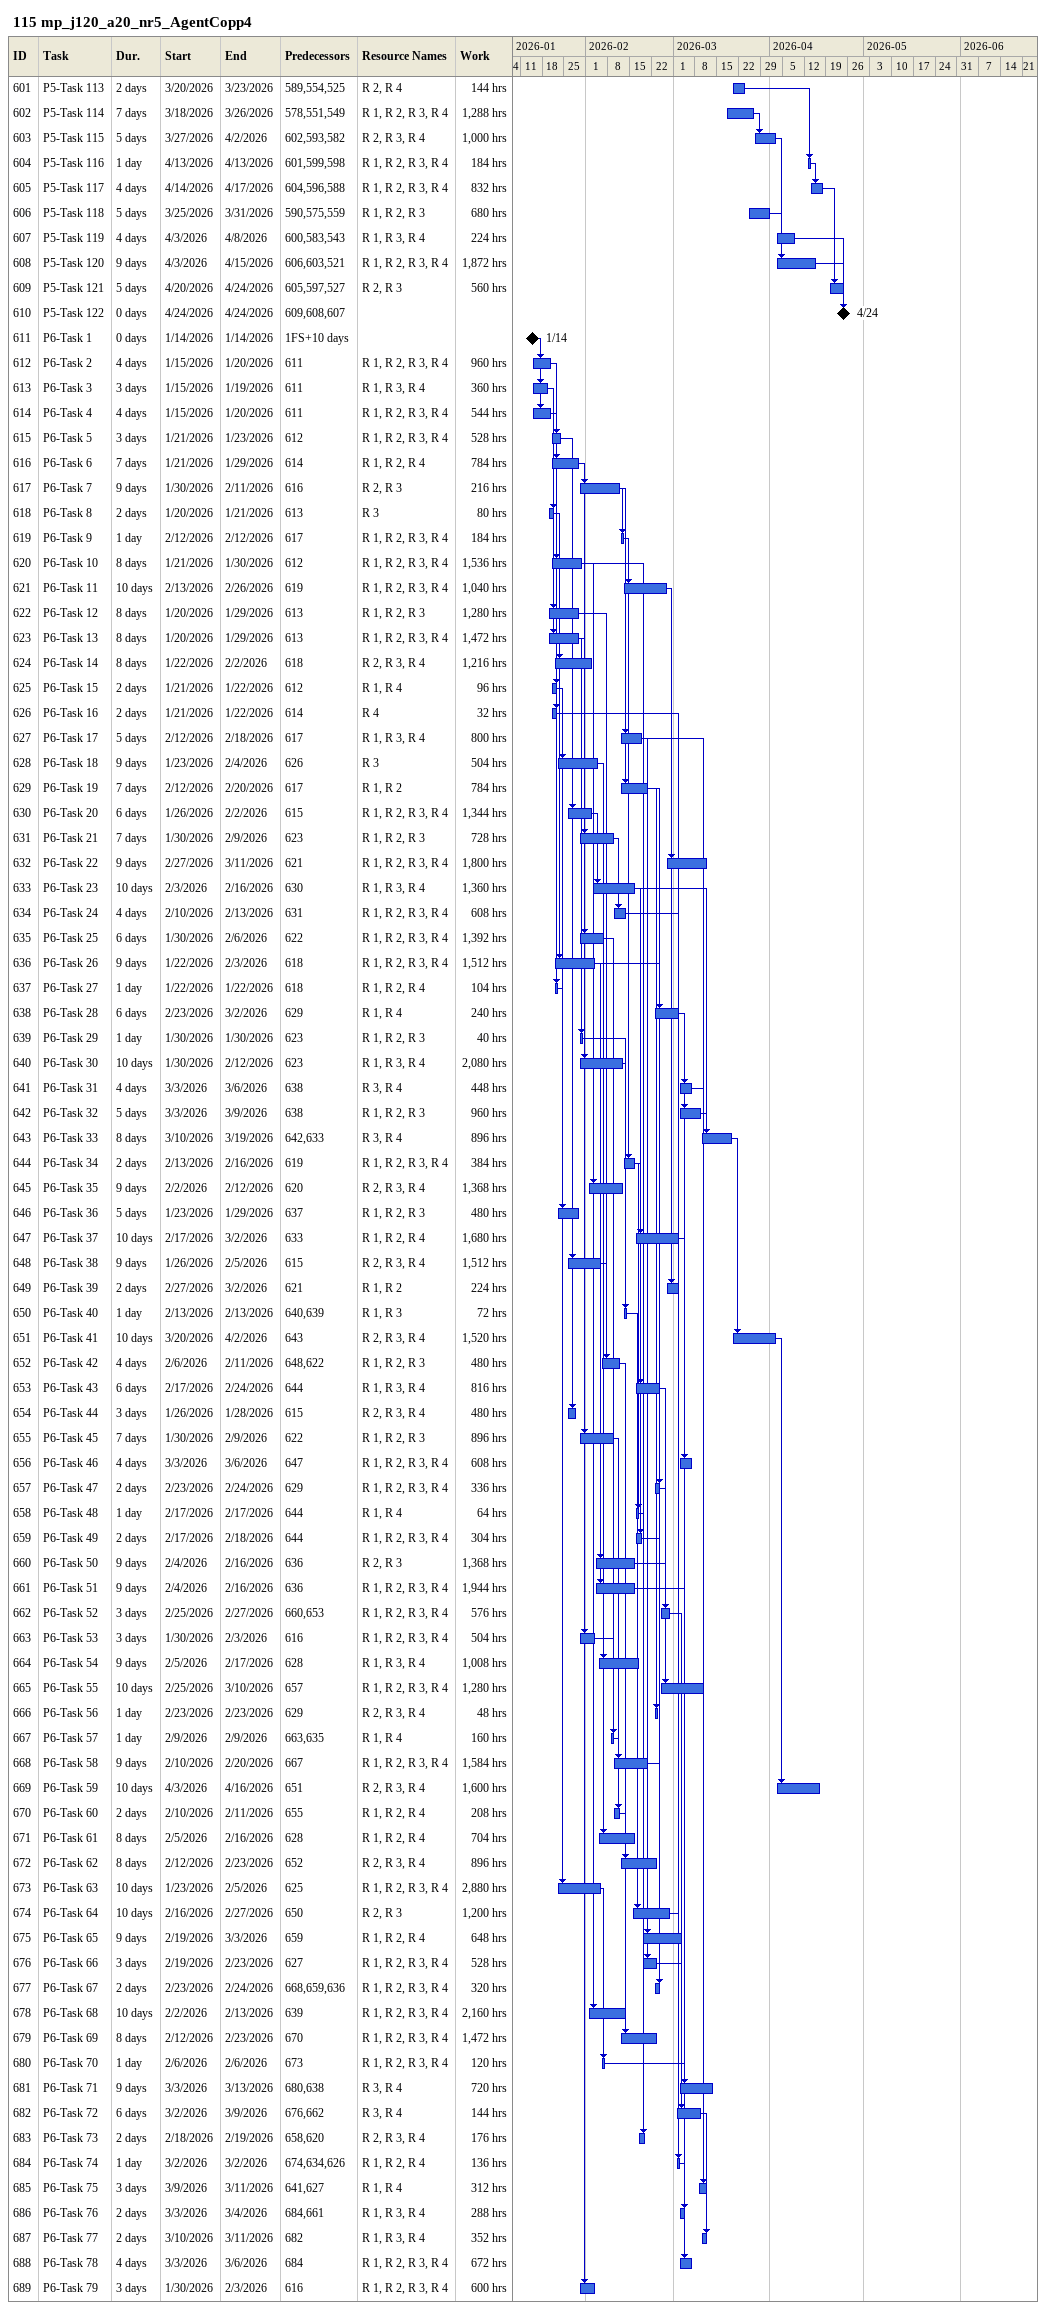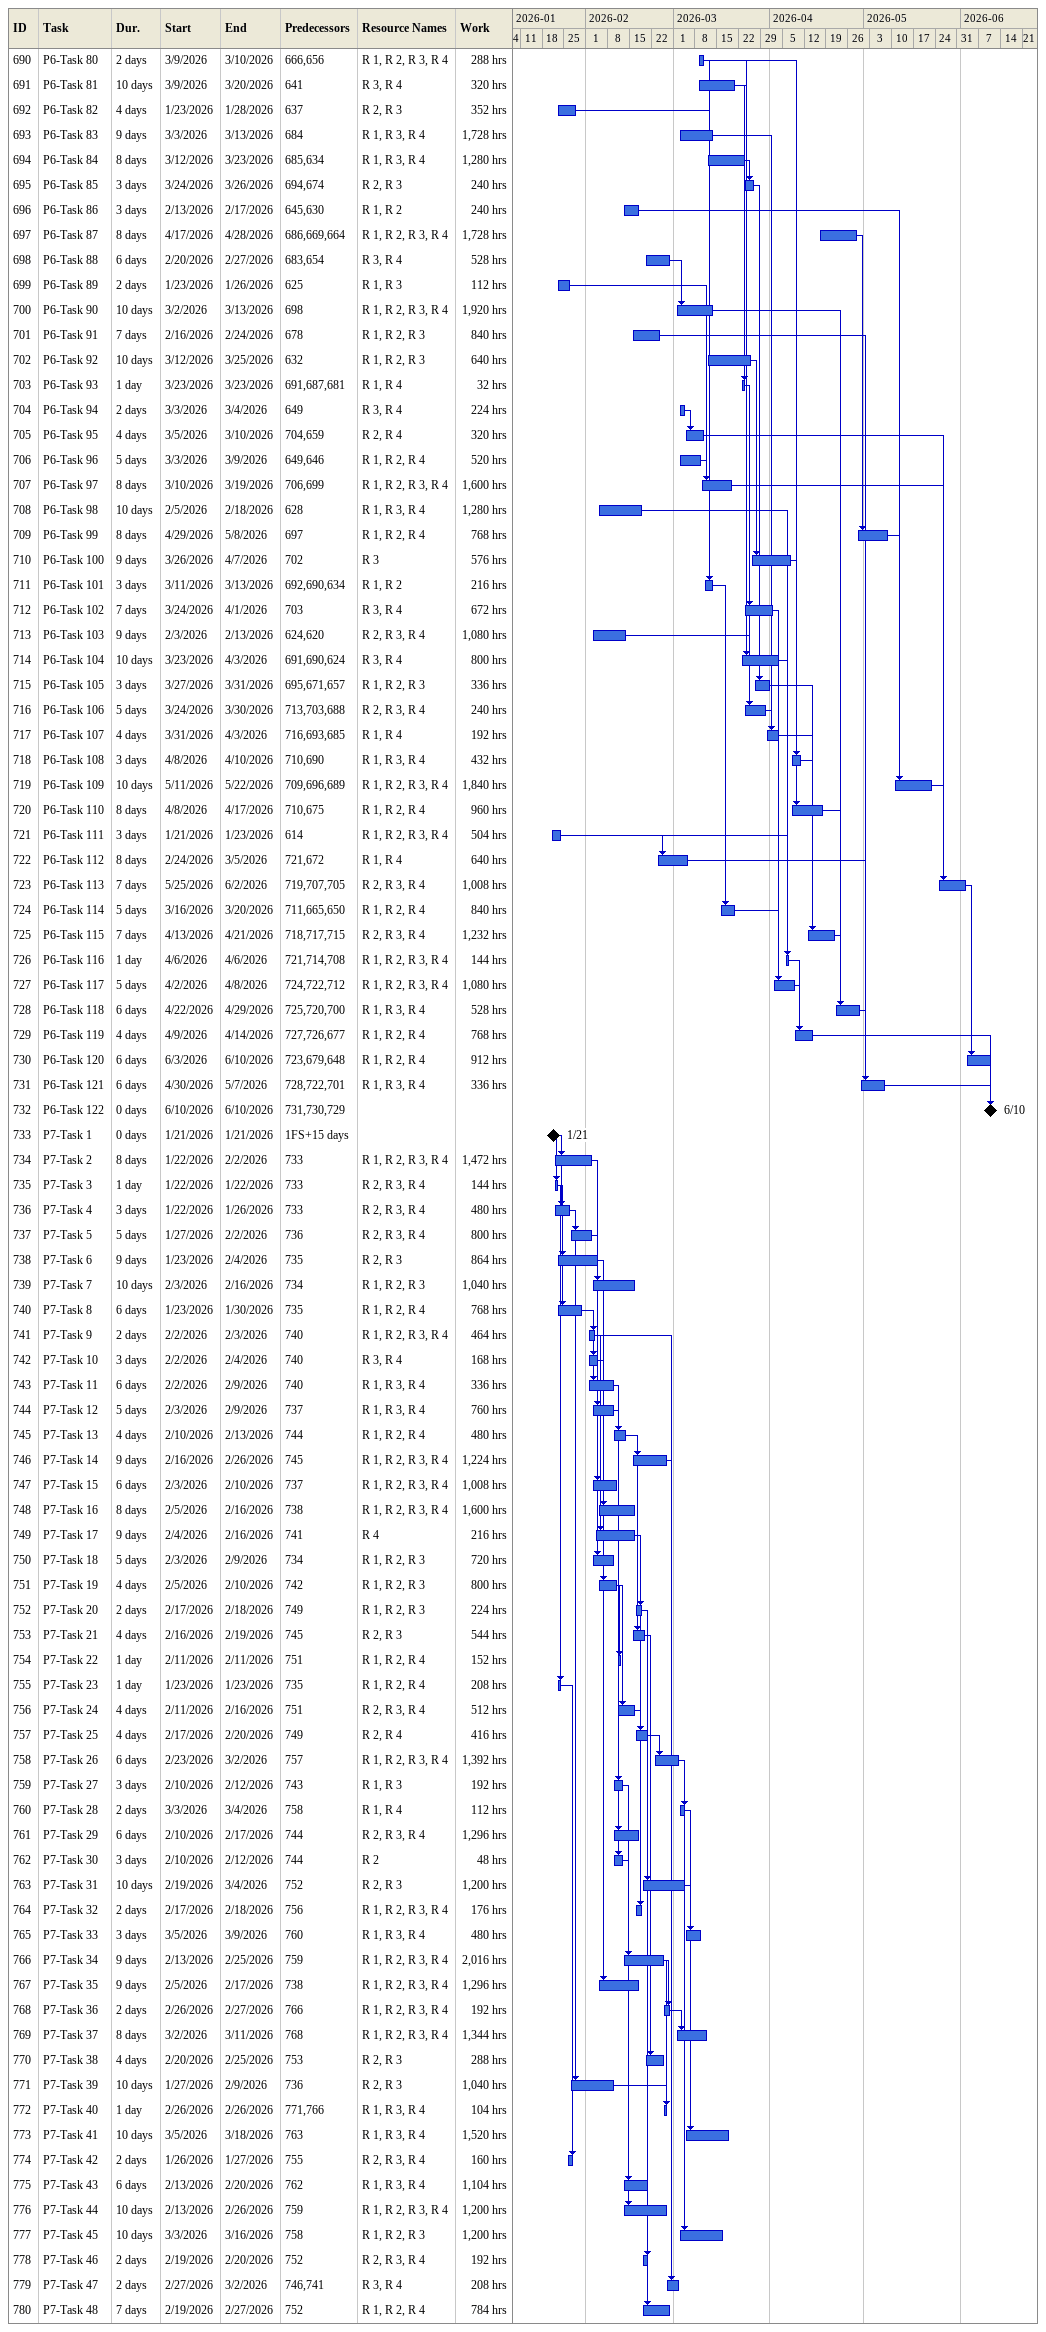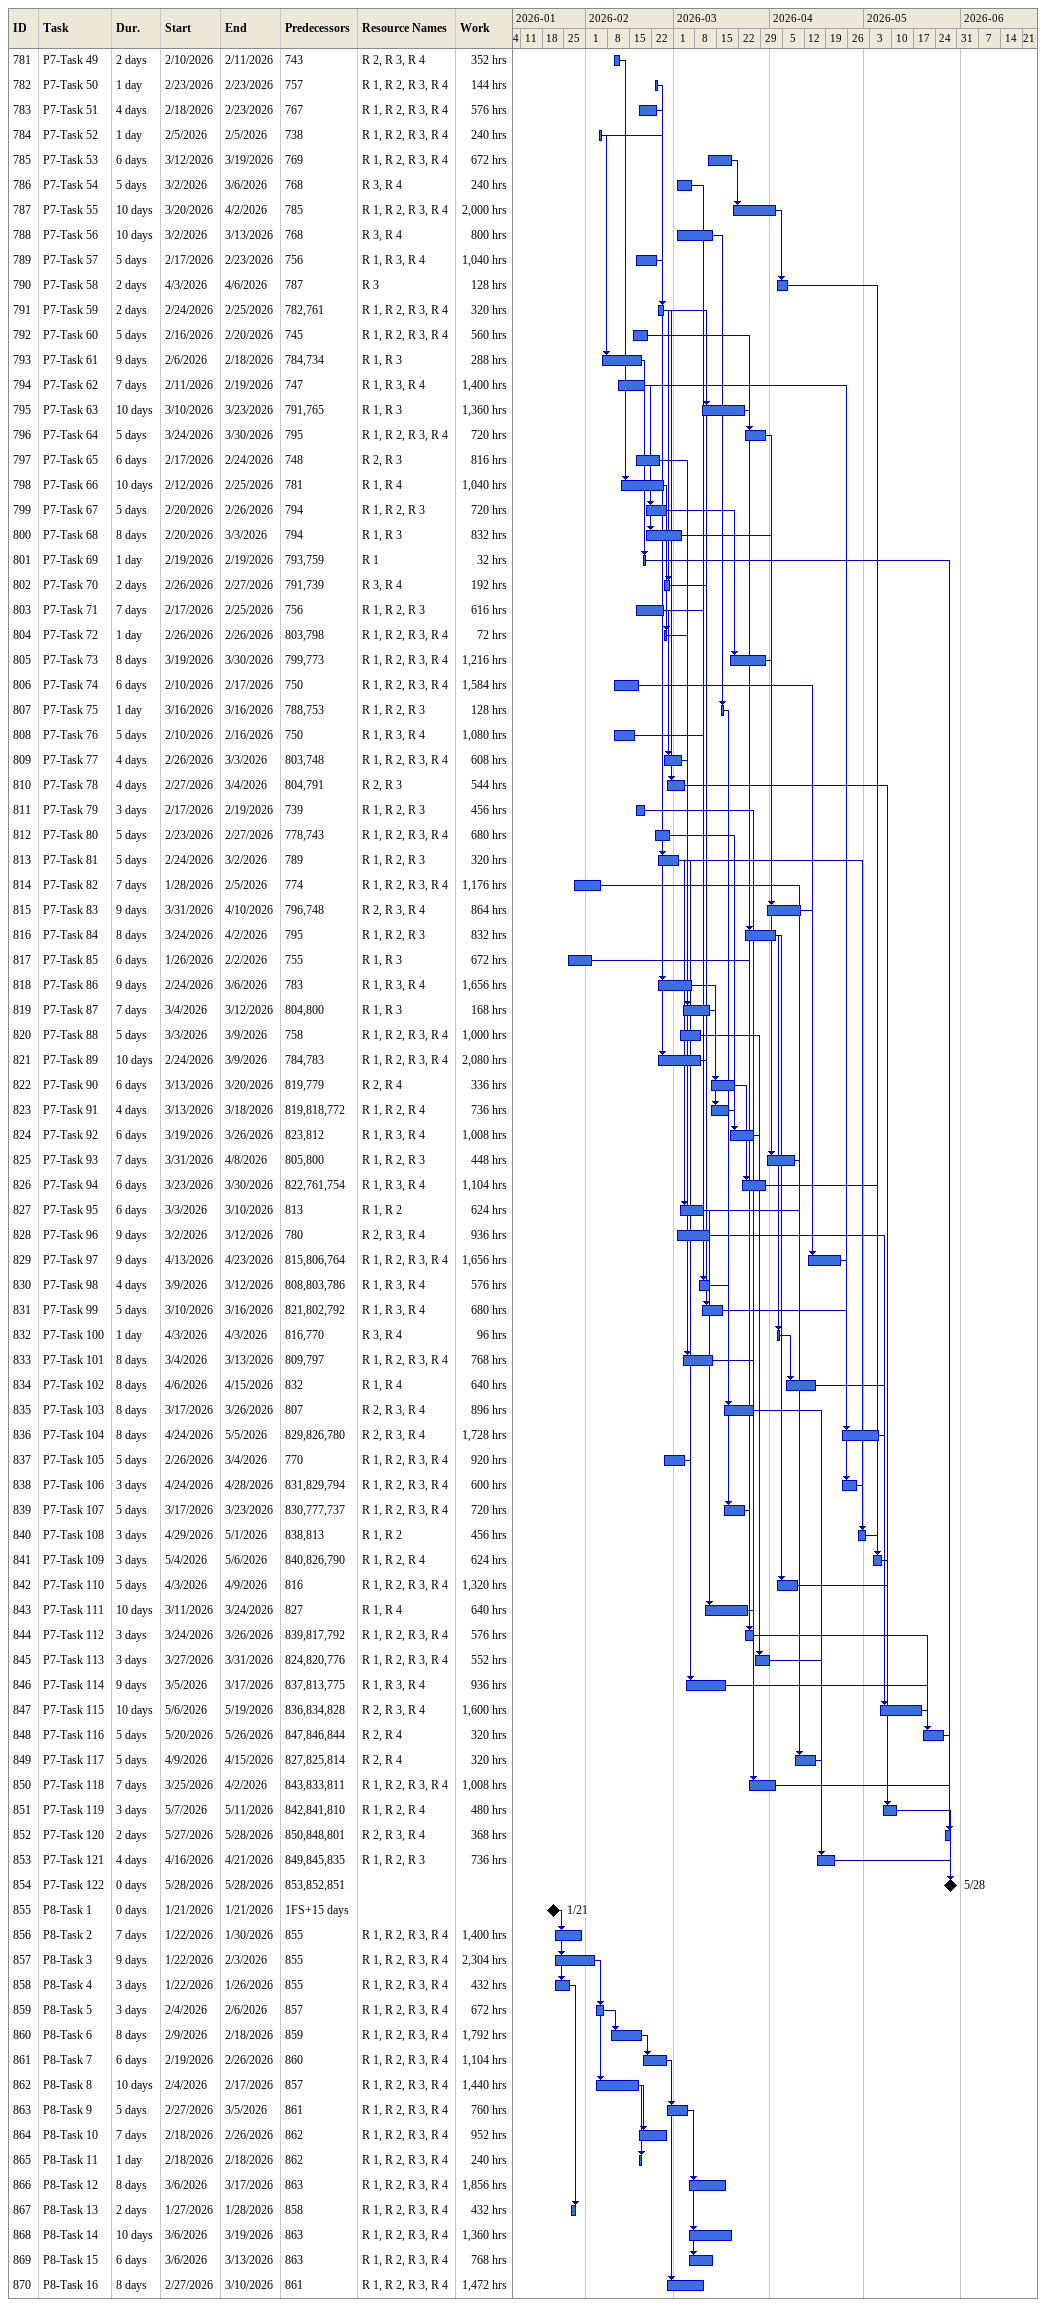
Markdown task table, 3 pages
115 mp_j120_a20_nr5_AgentCopp4

| ID | Task | Duration | Start | Finish | Predecessors | Resources | Work (h) |
|---|---|---|---|---|---|---|---|
| 601 | P5-Task 113 | 2d | 2026-03-20 | 2026-03-23 | 589, 554, 525 | R 2, R 4 | 144 |
| 602 | P5-Task 114 | 7d | 2026-03-18 | 2026-03-26 | 578, 551, 549 | R 1, R 2, R 3, R 4 | 1288 |
| 603 | P5-Task 115 | 5d | 2026-03-27 | 2026-04-02 | 602, 593, 582 | R 2, R 3, R 4 | 1000 |
| 604 | P5-Task 116 | 1d | 2026-04-13 | 2026-04-13 | 601, 599, 598 | R 1, R 2, R 3, R 4 | 184 |
| 605 | P5-Task 117 | 4d | 2026-04-14 | 2026-04-17 | 604, 596, 588 | R 1, R 2, R 3, R 4 | 832 |
| 606 | P5-Task 118 | 5d | 2026-03-25 | 2026-03-31 | 590, 575, 559 | R 1, R 2, R 3 | 680 |
| 607 | P5-Task 119 | 4d | 2026-04-03 | 2026-04-08 | 600, 583, 543 | R 1, R 3, R 4 | 224 |
| 608 | P5-Task 120 | 9d | 2026-04-03 | 2026-04-15 | 606, 603, 521 | R 1, R 2, R 3, R 4 | 1872 |
| 609 | P5-Task 121 | 5d | 2026-04-20 | 2026-04-24 | 605, 597, 527 | R 2, R 3 | 560 |
| 610 | P5-Task 122 | 0d | 2026-04-24 | 2026-04-24 | 609, 608, 607 |  |  |
| 611 | P6-Task 1 | 0d | 2026-01-14 | 2026-01-14 | 1FS+10d |  |  |
| 612 | P6-Task 2 | 4d | 2026-01-15 | 2026-01-20 | 611 | R 1, R 2, R 3, R 4 | 960 |
| 613 | P6-Task 3 | 3d | 2026-01-15 | 2026-01-19 | 611 | R 1, R 3, R 4 | 360 |
| 614 | P6-Task 4 | 4d | 2026-01-15 | 2026-01-20 | 611 | R 1, R 2, R 3, R 4 | 544 |
| 615 | P6-Task 5 | 3d | 2026-01-21 | 2026-01-23 | 612 | R 1, R 2, R 3, R 4 | 528 |
| 616 | P6-Task 6 | 7d | 2026-01-21 | 2026-01-29 | 614 | R 1, R 2, R 4 | 784 |
| 617 | P6-Task 7 | 9d | 2026-01-30 | 2026-02-11 | 616 | R 2, R 3 | 216 |
| 618 | P6-Task 8 | 2d | 2026-01-20 | 2026-01-21 | 613 | R 3 | 80 |
| 619 | P6-Task 9 | 1d | 2026-02-12 | 2026-02-12 | 617 | R 1, R 2, R 3, R 4 | 184 |
| 620 | P6-Task 10 | 8d | 2026-01-21 | 2026-01-30 | 612 | R 1, R 2, R 3, R 4 | 1536 |
| 621 | P6-Task 11 | 10d | 2026-02-13 | 2026-02-26 | 619 | R 1, R 2, R 3, R 4 | 1040 |
| 622 | P6-Task 12 | 8d | 2026-01-20 | 2026-01-29 | 613 | R 1, R 2, R 3 | 1280 |
| 623 | P6-Task 13 | 8d | 2026-01-20 | 2026-01-29 | 613 | R 1, R 2, R 3, R 4 | 1472 |
| 624 | P6-Task 14 | 8d | 2026-01-22 | 2026-02-02 | 618 | R 2, R 3, R 4 | 1216 |
| 625 | P6-Task 15 | 2d | 2026-01-21 | 2026-01-22 | 612 | R 1, R 4 | 96 |
| 626 | P6-Task 16 | 2d | 2026-01-21 | 2026-01-22 | 614 | R 4 | 32 |
| 627 | P6-Task 17 | 5d | 2026-02-12 | 2026-02-18 | 617 | R 1, R 3, R 4 | 800 |
| 628 | P6-Task 18 | 9d | 2026-01-23 | 2026-02-04 | 626 | R 3 | 504 |
| 629 | P6-Task 19 | 7d | 2026-02-12 | 2026-02-20 | 617 | R 1, R 2 | 784 |
| 630 | P6-Task 20 | 6d | 2026-01-26 | 2026-02-02 | 615 | R 1, R 2, R 3, R 4 | 1344 |
| 631 | P6-Task 21 | 7d | 2026-01-30 | 2026-02-09 | 623 | R 1, R 2, R 3 | 728 |
| 632 | P6-Task 22 | 9d | 2026-02-27 | 2026-03-11 | 621 | R 1, R 2, R 3, R 4 | 1800 |
| 633 | P6-Task 23 | 10d | 2026-02-03 | 2026-02-16 | 630 | R 1, R 3, R 4 | 1360 |
| 634 | P6-Task 24 | 4d | 2026-02-10 | 2026-02-13 | 631 | R 1, R 2, R 3, R 4 | 608 |
| 635 | P6-Task 25 | 6d | 2026-01-30 | 2026-02-06 | 622 | R 1, R 2, R 3, R 4 | 1392 |
| 636 | P6-Task 26 | 9d | 2026-01-22 | 2026-02-03 | 618 | R 1, R 2, R 3, R 4 | 1512 |
| 637 | P6-Task 27 | 1d | 2026-01-22 | 2026-01-22 | 618 | R 1, R 2, R 4 | 104 |
| 638 | P6-Task 28 | 6d | 2026-02-23 | 2026-03-02 | 629 | R 1, R 4 | 240 |
| 639 | P6-Task 29 | 1d | 2026-01-30 | 2026-01-30 | 623 | R 1, R 2, R 3 | 40 |
| 640 | P6-Task 30 | 10d | 2026-01-30 | 2026-02-12 | 623 | R 1, R 3, R 4 | 2080 |
| 641 | P6-Task 31 | 4d | 2026-03-03 | 2026-03-06 | 638 | R 3, R 4 | 448 |
| 642 | P6-Task 32 | 5d | 2026-03-03 | 2026-03-09 | 638 | R 1, R 2, R 3 | 960 |
| 643 | P6-Task 33 | 8d | 2026-03-10 | 2026-03-19 | 642, 633 | R 3, R 4 | 896 |
| 644 | P6-Task 34 | 2d | 2026-02-13 | 2026-02-16 | 619 | R 1, R 2, R 3, R 4 | 384 |
| 645 | P6-Task 35 | 9d | 2026-02-02 | 2026-02-12 | 620 | R 2, R 3, R 4 | 1368 |
| 646 | P6-Task 36 | 5d | 2026-01-23 | 2026-01-29 | 637 | R 1, R 2, R 3 | 480 |
| 647 | P6-Task 37 | 10d | 2026-02-17 | 2026-03-02 | 633 | R 1, R 2, R 4 | 1680 |
| 648 | P6-Task 38 | 9d | 2026-01-26 | 2026-02-05 | 615 | R 2, R 3, R 4 | 1512 |
| 649 | P6-Task 39 | 2d | 2026-02-27 | 2026-03-02 | 621 | R 1, R 2 | 224 |
| 650 | P6-Task 40 | 1d | 2026-02-13 | 2026-02-13 | 640, 639 | R 1, R 3 | 72 |
| 651 | P6-Task 41 | 10d | 2026-03-20 | 2026-04-02 | 643 | R 2, R 3, R 4 | 1520 |
| 652 | P6-Task 42 | 4d | 2026-02-06 | 2026-02-11 | 648, 622 | R 1, R 2, R 3 | 480 |
| 653 | P6-Task 43 | 6d | 2026-02-17 | 2026-02-24 | 644 | R 1, R 3, R 4 | 816 |
| 654 | P6-Task 44 | 3d | 2026-01-26 | 2026-01-28 | 615 | R 2, R 3, R 4 | 480 |
| 655 | P6-Task 45 | 7d | 2026-01-30 | 2026-02-09 | 622 | R 1, R 2, R 3 | 896 |
| 656 | P6-Task 46 | 4d | 2026-03-03 | 2026-03-06 | 647 | R 1, R 2, R 3, R 4 | 608 |
| 657 | P6-Task 47 | 2d | 2026-02-23 | 2026-02-24 | 629 | R 1, R 2, R 3, R 4 | 336 |
| 658 | P6-Task 48 | 1d | 2026-02-17 | 2026-02-17 | 644 | R 1, R 4 | 64 |
| 659 | P6-Task 49 | 2d | 2026-02-17 | 2026-02-18 | 644 | R 1, R 2, R 3, R 4 | 304 |
| 660 | P6-Task 50 | 9d | 2026-02-04 | 2026-02-16 | 636 | R 2, R 3 | 1368 |
| 661 | P6-Task 51 | 9d | 2026-02-04 | 2026-02-16 | 636 | R 1, R 2, R 3, R 4 | 1944 |
| 662 | P6-Task 52 | 3d | 2026-02-25 | 2026-02-27 | 660, 653 | R 1, R 2, R 3, R 4 | 576 |
| 663 | P6-Task 53 | 3d | 2026-01-30 | 2026-02-03 | 616 | R 1, R 2, R 3, R 4 | 504 |
| 664 | P6-Task 54 | 9d | 2026-02-05 | 2026-02-17 | 628 | R 1, R 3, R 4 | 1008 |
| 665 | P6-Task 55 | 10d | 2026-02-25 | 2026-03-10 | 657 | R 1, R 2, R 3, R 4 | 1280 |
| 666 | P6-Task 56 | 1d | 2026-02-23 | 2026-02-23 | 629 | R 2, R 3, R 4 | 48 |
| 667 | P6-Task 57 | 1d | 2026-02-09 | 2026-02-09 | 663, 635 | R 1, R 4 | 160 |
| 668 | P6-Task 58 | 9d | 2026-02-10 | 2026-02-20 | 667 | R 1, R 2, R 3, R 4 | 1584 |
| 669 | P6-Task 59 | 10d | 2026-04-03 | 2026-04-16 | 651 | R 2, R 3, R 4 | 1600 |
| 670 | P6-Task 60 | 2d | 2026-02-10 | 2026-02-11 | 655 | R 1, R 2, R 4 | 208 |
| 671 | P6-Task 61 | 8d | 2026-02-05 | 2026-02-16 | 628 | R 1, R 2, R 4 | 704 |
| 672 | P6-Task 62 | 8d | 2026-02-12 | 2026-02-23 | 652 | R 2, R 3, R 4 | 896 |
| 673 | P6-Task 63 | 10d | 2026-01-23 | 2026-02-05 | 625 | R 1, R 2, R 3, R 4 | 2880 |
| 674 | P6-Task 64 | 10d | 2026-02-16 | 2026-02-27 | 650 | R 2, R 3 | 1200 |
| 675 | P6-Task 65 | 9d | 2026-02-19 | 2026-03-03 | 659 | R 1, R 2, R 4 | 648 |
| 676 | P6-Task 66 | 3d | 2026-02-19 | 2026-02-23 | 627 | R 1, R 2, R 3, R 4 | 528 |
| 677 | P6-Task 67 | 2d | 2026-02-23 | 2026-02-24 | 668, 659, 636 | R 1, R 2, R 3, R 4 | 320 |
| 678 | P6-Task 68 | 10d | 2026-02-02 | 2026-02-13 | 639 | R 1, R 2, R 3, R 4 | 2160 |
| 679 | P6-Task 69 | 8d | 2026-02-12 | 2026-02-23 | 670 | R 1, R 2, R 3, R 4 | 1472 |
| 680 | P6-Task 70 | 1d | 2026-02-06 | 2026-02-06 | 673 | R 1, R 2, R 3, R 4 | 120 |
| 681 | P6-Task 71 | 9d | 2026-03-03 | 2026-03-13 | 680, 638 | R 3, R 4 | 720 |
| 682 | P6-Task 72 | 6d | 2026-03-02 | 2026-03-09 | 676, 662 | R 3, R 4 | 144 |
| 683 | P6-Task 73 | 2d | 2026-02-18 | 2026-02-19 | 658, 620 | R 2, R 3, R 4 | 176 |
| 684 | P6-Task 74 | 1d | 2026-03-02 | 2026-03-02 | 674, 634, 626 | R 1, R 2, R 4 | 136 |
| 685 | P6-Task 75 | 3d | 2026-03-09 | 2026-03-11 | 641, 627 | R 1, R 4 | 312 |
| 686 | P6-Task 76 | 2d | 2026-03-03 | 2026-03-04 | 684, 661 | R 1, R 3, R 4 | 288 |
| 687 | P6-Task 77 | 2d | 2026-03-10 | 2026-03-11 | 682 | R 1, R 3, R 4 | 352 |
| 688 | P6-Task 78 | 4d | 2026-03-03 | 2026-03-06 | 684 | R 1, R 2, R 3, R 4 | 672 |
| 689 | P6-Task 79 | 3d | 2026-01-30 | 2026-02-03 | 616 | R 1, R 2, R 3, R 4 | 600 |
| 690 | P6-Task 80 | 2d | 2026-03-09 | 2026-03-10 | 666, 656 | R 1, R 2, R 3, R 4 | 288 |
| 691 | P6-Task 81 | 10d | 2026-03-09 | 2026-03-20 | 641 | R 3, R 4 | 320 |
| 692 | P6-Task 82 | 4d | 2026-01-23 | 2026-01-28 | 637 | R 2, R 3 | 352 |
| 693 | P6-Task 83 | 9d | 2026-03-03 | 2026-03-13 | 684 | R 1, R 3, R 4 | 1728 |
| 694 | P6-Task 84 | 8d | 2026-03-12 | 2026-03-23 | 685, 634 | R 1, R 3, R 4 | 1280 |
| 695 | P6-Task 85 | 3d | 2026-03-24 | 2026-03-26 | 694, 674 | R 2, R 3 | 240 |
| 696 | P6-Task 86 | 3d | 2026-02-13 | 2026-02-17 | 645, 630 | R 1, R 2 | 240 |
| 697 | P6-Task 87 | 8d | 2026-04-17 | 2026-04-28 | 686, 669, 664 | R 1, R 2, R 3, R 4 | 1728 |
| 698 | P6-Task 88 | 6d | 2026-02-20 | 2026-02-27 | 683, 654 | R 3, R 4 | 528 |
| 699 | P6-Task 89 | 2d | 2026-01-23 | 2026-01-26 | 625 | R 1, R 3 | 112 |
| 700 | P6-Task 90 | 10d | 2026-03-02 | 2026-03-13 | 698 | R 1, R 2, R 3, R 4 | 1920 |
| 701 | P6-Task 91 | 7d | 2026-02-16 | 2026-02-24 | 678 | R 1, R 2, R 3 | 840 |
| 702 | P6-Task 92 | 10d | 2026-03-12 | 2026-03-25 | 632 | R 1, R 2, R 3 | 640 |
| 703 | P6-Task 93 | 1d | 2026-03-23 | 2026-03-23 | 691, 687, 681 | R 1, R 4 | 32 |
| 704 | P6-Task 94 | 2d | 2026-03-03 | 2026-03-04 | 649 | R 3, R 4 | 224 |
| 705 | P6-Task 95 | 4d | 2026-03-05 | 2026-03-10 | 704, 659 | R 2, R 4 | 320 |
| 706 | P6-Task 96 | 5d | 2026-03-03 | 2026-03-09 | 649, 646 | R 1, R 2, R 4 | 520 |
| 707 | P6-Task 97 | 8d | 2026-03-10 | 2026-03-19 | 706, 699 | R 1, R 2, R 3, R 4 | 1600 |
| 708 | P6-Task 98 | 10d | 2026-02-05 | 2026-02-18 | 628 | R 1, R 3, R 4 | 1280 |
| 709 | P6-Task 99 | 8d | 2026-04-29 | 2026-05-08 | 697 | R 1, R 2, R 4 | 768 |
| 710 | P6-Task 100 | 9d | 2026-03-26 | 2026-04-07 | 702 | R 3 | 576 |
| 711 | P6-Task 101 | 3d | 2026-03-11 | 2026-03-13 | 692, 690, 634 | R 1, R 2 | 216 |
| 712 | P6-Task 102 | 7d | 2026-03-24 | 2026-04-01 | 703 | R 3, R 4 | 672 |
| 713 | P6-Task 103 | 9d | 2026-02-03 | 2026-02-13 | 624, 620 | R 2, R 3, R 4 | 1080 |
| 714 | P6-Task 104 | 10d | 2026-03-23 | 2026-04-03 | 691, 690, 624 | R 3, R 4 | 800 |
| 715 | P6-Task 105 | 3d | 2026-03-27 | 2026-03-31 | 695, 671, 657 | R 1, R 2, R 3 | 336 |
| 716 | P6-Task 106 | 5d | 2026-03-24 | 2026-03-30 | 713, 703, 688 | R 2, R 3, R 4 | 240 |
| 717 | P6-Task 107 | 4d | 2026-03-31 | 2026-04-03 | 716, 693, 685 | R 1, R 4 | 192 |
| 718 | P6-Task 108 | 3d | 2026-04-08 | 2026-04-10 | 710, 690 | R 1, R 3, R 4 | 432 |
| 719 | P6-Task 109 | 10d | 2026-05-11 | 2026-05-22 | 709, 696, 689 | R 1, R 2, R 3, R 4 | 1840 |
| 720 | P6-Task 110 | 8d | 2026-04-08 | 2026-04-17 | 710, 675 | R 1, R 2, R 4 | 960 |
| 721 | P6-Task 111 | 3d | 2026-01-21 | 2026-01-23 | 614 | R 1, R 2, R 3, R 4 | 504 |
| 722 | P6-Task 112 | 8d | 2026-02-24 | 2026-03-05 | 721, 672 | R 1, R 4 | 640 |
| 723 | P6-Task 113 | 7d | 2026-05-25 | 2026-06-02 | 719, 707, 705 | R 2, R 3, R 4 | 1008 |
| 724 | P6-Task 114 | 5d | 2026-03-16 | 2026-03-20 | 711, 665, 650 | R 1, R 2, R 4 | 840 |
| 725 | P6-Task 115 | 7d | 2026-04-13 | 2026-04-21 | 718, 717, 715 | R 2, R 3, R 4 | 1232 |
| 726 | P6-Task 116 | 1d | 2026-04-06 | 2026-04-06 | 721, 714, 708 | R 1, R 2, R 3, R 4 | 144 |
| 727 | P6-Task 117 | 5d | 2026-04-02 | 2026-04-08 | 724, 722, 712 | R 1, R 2, R 3, R 4 | 1080 |
| 728 | P6-Task 118 | 6d | 2026-04-22 | 2026-04-29 | 725, 720, 700 | R 1, R 3, R 4 | 528 |
| 729 | P6-Task 119 | 4d | 2026-04-09 | 2026-04-14 | 727, 726, 677 | R 1, R 2, R 4 | 768 |
| 730 | P6-Task 120 | 6d | 2026-06-03 | 2026-06-10 | 723, 679, 648 | R 1, R 2, R 4 | 912 |
| 731 | P6-Task 121 | 6d | 2026-04-30 | 2026-05-07 | 728, 722, 701 | R 1, R 3, R 4 | 336 |
| 732 | P6-Task 122 | 0d | 2026-06-10 | 2026-06-10 | 731, 730, 729 |  |  |
| 733 | P7-Task 1 | 0d | 2026-01-21 | 2026-01-21 | 1FS+15d |  |  |
| 734 | P7-Task 2 | 8d | 2026-01-22 | 2026-02-02 | 733 | R 1, R 2, R 3, R 4 | 1472 |
| 735 | P7-Task 3 | 1d | 2026-01-22 | 2026-01-22 | 733 | R 2, R 3, R 4 | 144 |
| 736 | P7-Task 4 | 3d | 2026-01-22 | 2026-01-26 | 733 | R 2, R 3, R 4 | 480 |
| 737 | P7-Task 5 | 5d | 2026-01-27 | 2026-02-02 | 736 | R 2, R 3, R 4 | 800 |
| 738 | P7-Task 6 | 9d | 2026-01-23 | 2026-02-04 | 735 | R 2, R 3 | 864 |
| 739 | P7-Task 7 | 10d | 2026-02-03 | 2026-02-16 | 734 | R 1, R 2, R 3 | 1040 |
| 740 | P7-Task 8 | 6d | 2026-01-23 | 2026-01-30 | 735 | R 1, R 2, R 4 | 768 |
| 741 | P7-Task 9 | 2d | 2026-02-02 | 2026-02-03 | 740 | R 1, R 2, R 3, R 4 | 464 |
| 742 | P7-Task 10 | 3d | 2026-02-02 | 2026-02-04 | 740 | R 3, R 4 | 168 |
| 743 | P7-Task 11 | 6d | 2026-02-02 | 2026-02-09 | 740 | R 1, R 3, R 4 | 336 |
| 744 | P7-Task 12 | 5d | 2026-02-03 | 2026-02-09 | 737 | R 1, R 3, R 4 | 760 |
| 745 | P7-Task 13 | 4d | 2026-02-10 | 2026-02-13 | 744 | R 1, R 2, R 4 | 480 |
| 746 | P7-Task 14 | 9d | 2026-02-16 | 2026-02-26 | 745 | R 1, R 2, R 3, R 4 | 1224 |
| 747 | P7-Task 15 | 6d | 2026-02-03 | 2026-02-10 | 737 | R 1, R 2, R 3, R 4 | 1008 |
| 748 | P7-Task 16 | 8d | 2026-02-05 | 2026-02-16 | 738 | R 1, R 2, R 3, R 4 | 1600 |
| 749 | P7-Task 17 | 9d | 2026-02-04 | 2026-02-16 | 741 | R 4 | 216 |
| 750 | P7-Task 18 | 5d | 2026-02-03 | 2026-02-09 | 734 | R 1, R 2, R 3 | 720 |
| 751 | P7-Task 19 | 4d | 2026-02-05 | 2026-02-10 | 742 | R 1, R 2, R 3 | 800 |
| 752 | P7-Task 20 | 2d | 2026-02-17 | 2026-02-18 | 749 | R 1, R 2, R 3 | 224 |
| 753 | P7-Task 21 | 4d | 2026-02-16 | 2026-02-19 | 745 | R 2, R 3 | 544 |
| 754 | P7-Task 22 | 1d | 2026-02-11 | 2026-02-11 | 751 | R 1, R 2, R 4 | 152 |
| 755 | P7-Task 23 | 1d | 2026-01-23 | 2026-01-23 | 735 | R 1, R 2, R 4 | 208 |
| 756 | P7-Task 24 | 4d | 2026-02-11 | 2026-02-16 | 751 | R 2, R 3, R 4 | 512 |
| 757 | P7-Task 25 | 4d | 2026-02-17 | 2026-02-20 | 749 | R 2, R 4 | 416 |
| 758 | P7-Task 26 | 6d | 2026-02-23 | 2026-03-02 | 757 | R 1, R 2, R 3, R 4 | 1392 |
| 759 | P7-Task 27 | 3d | 2026-02-10 | 2026-02-12 | 743 | R 1, R 3 | 192 |
| 760 | P7-Task 28 | 2d | 2026-03-03 | 2026-03-04 | 758 | R 1, R 4 | 112 |
| 761 | P7-Task 29 | 6d | 2026-02-10 | 2026-02-17 | 744 | R 2, R 3, R 4 | 1296 |
| 762 | P7-Task 30 | 3d | 2026-02-10 | 2026-02-12 | 744 | R 2 | 48 |
| 763 | P7-Task 31 | 10d | 2026-02-19 | 2026-03-04 | 752 | R 2, R 3 | 1200 |
| 764 | P7-Task 32 | 2d | 2026-02-17 | 2026-02-18 | 756 | R 1, R 2, R 3, R 4 | 176 |
| 765 | P7-Task 33 | 3d | 2026-03-05 | 2026-03-09 | 760 | R 1, R 3, R 4 | 480 |
| 766 | P7-Task 34 | 9d | 2026-02-13 | 2026-02-25 | 759 | R 1, R 2, R 3, R 4 | 2016 |
| 767 | P7-Task 35 | 9d | 2026-02-05 | 2026-02-17 | 738 | R 1, R 2, R 3, R 4 | 1296 |
| 768 | P7-Task 36 | 2d | 2026-02-26 | 2026-02-27 | 766 | R 1, R 2, R 3, R 4 | 192 |
| 769 | P7-Task 37 | 8d | 2026-03-02 | 2026-03-11 | 768 | R 1, R 2, R 3, R 4 | 1344 |
| 770 | P7-Task 38 | 4d | 2026-02-20 | 2026-02-25 | 753 | R 2, R 3 | 288 |
| 771 | P7-Task 39 | 10d | 2026-01-27 | 2026-02-09 | 736 | R 2, R 3 | 1040 |
| 772 | P7-Task 40 | 1d | 2026-02-26 | 2026-02-26 | 771, 766 | R 1, R 3, R 4 | 104 |
| 773 | P7-Task 41 | 10d | 2026-03-05 | 2026-03-18 | 763 | R 1, R 3, R 4 | 1520 |
| 774 | P7-Task 42 | 2d | 2026-01-26 | 2026-01-27 | 755 | R 2, R 3, R 4 | 160 |
| 775 | P7-Task 43 | 6d | 2026-02-13 | 2026-02-20 | 762 | R 1, R 3, R 4 | 1104 |
| 776 | P7-Task 44 | 10d | 2026-02-13 | 2026-02-26 | 759 | R 1, R 2, R 3, R 4 | 1200 |
| 777 | P7-Task 45 | 10d | 2026-03-03 | 2026-03-16 | 758 | R 1, R 2, R 3 | 1200 |
| 778 | P7-Task 46 | 2d | 2026-02-19 | 2026-02-20 | 752 | R 2, R 3, R 4 | 192 |
| 779 | P7-Task 47 | 2d | 2026-02-27 | 2026-03-02 | 746, 741 | R 3, R 4 | 208 |
| 780 | P7-Task 48 | 7d | 2026-02-19 | 2026-02-27 | 752 | R 1, R 2, R 4 | 784 |
| 781 | P7-Task 49 | 2d | 2026-02-10 | 2026-02-11 | 743 | R 2, R 3, R 4 | 352 |
| 782 | P7-Task 50 | 1d | 2026-02-23 | 2026-02-23 | 757 | R 1, R 2, R 3, R 4 | 144 |
| 783 | P7-Task 51 | 4d | 2026-02-18 | 2026-02-23 | 767 | R 1, R 2, R 3, R 4 | 576 |
| 784 | P7-Task 52 | 1d | 2026-02-05 | 2026-02-05 | 738 | R 1, R 2, R 3, R 4 | 240 |
| 785 | P7-Task 53 | 6d | 2026-03-12 | 2026-03-19 | 769 | R 1, R 2, R 3, R 4 | 672 |
| 786 | P7-Task 54 | 5d | 2026-03-02 | 2026-03-06 | 768 | R 3, R 4 | 240 |
| 787 | P7-Task 55 | 10d | 2026-03-20 | 2026-04-02 | 785 | R 1, R 2, R 3, R 4 | 2000 |
| 788 | P7-Task 56 | 10d | 2026-03-02 | 2026-03-13 | 768 | R 3, R 4 | 800 |
| 789 | P7-Task 57 | 5d | 2026-02-17 | 2026-02-23 | 756 | R 1, R 3, R 4 | 1040 |
| 790 | P7-Task 58 | 2d | 2026-04-03 | 2026-04-06 | 787 | R 3 | 128 |
| 791 | P7-Task 59 | 2d | 2026-02-24 | 2026-02-25 | 782, 761 | R 1, R 2, R 3, R 4 | 320 |
| 792 | P7-Task 60 | 5d | 2026-02-16 | 2026-02-20 | 745 | R 1, R 2, R 3, R 4 | 560 |
| 793 | P7-Task 61 | 9d | 2026-02-06 | 2026-02-18 | 784, 734 | R 1, R 3 | 288 |
| 794 | P7-Task 62 | 7d | 2026-02-11 | 2026-02-19 | 747 | R 1, R 3, R 4 | 1400 |
| 795 | P7-Task 63 | 10d | 2026-03-10 | 2026-03-23 | 791, 765 | R 1, R 3 | 1360 |
| 796 | P7-Task 64 | 5d | 2026-03-24 | 2026-03-30 | 795 | R 1, R 2, R 3, R 4 | 720 |
| 797 | P7-Task 65 | 6d | 2026-02-17 | 2026-02-24 | 748 | R 2, R 3 | 816 |
| 798 | P7-Task 66 | 10d | 2026-02-12 | 2026-02-25 | 781 | R 1, R 4 | 1040 |
| 799 | P7-Task 67 | 5d | 2026-02-20 | 2026-02-26 | 794 | R 1, R 2, R 3 | 720 |
| 800 | P7-Task 68 | 8d | 2026-02-20 | 2026-03-03 | 794 | R 1, R 3 | 832 |
| 801 | P7-Task 69 | 1d | 2026-02-19 | 2026-02-19 | 793, 759 | R 1 | 32 |
| 802 | P7-Task 70 | 2d | 2026-02-26 | 2026-02-27 | 791, 739 | R 3, R 4 | 192 |
| 803 | P7-Task 71 | 7d | 2026-02-17 | 2026-02-25 | 756 | R 1, R 2, R 3 | 616 |
| 804 | P7-Task 72 | 1d | 2026-02-26 | 2026-02-26 | 803, 798 | R 1, R 2, R 3, R 4 | 72 |
| 805 | P7-Task 73 | 8d | 2026-03-19 | 2026-03-30 | 799, 773 | R 1, R 2, R 3, R 4 | 1216 |
| 806 | P7-Task 74 | 6d | 2026-02-10 | 2026-02-17 | 750 | R 1, R 2, R 3, R 4 | 1584 |
| 807 | P7-Task 75 | 1d | 2026-03-16 | 2026-03-16 | 788, 753 | R 1, R 2, R 3 | 128 |
| 808 | P7-Task 76 | 5d | 2026-02-10 | 2026-02-16 | 750 | R 1, R 3, R 4 | 1080 |
| 809 | P7-Task 77 | 4d | 2026-02-26 | 2026-03-03 | 803, 748 | R 1, R 2, R 3, R 4 | 608 |
| 810 | P7-Task 78 | 4d | 2026-02-27 | 2026-03-04 | 804, 791 | R 2, R 3 | 544 |
| 811 | P7-Task 79 | 3d | 2026-02-17 | 2026-02-19 | 739 | R 1, R 2, R 3 | 456 |
| 812 | P7-Task 80 | 5d | 2026-02-23 | 2026-02-27 | 778, 743 | R 1, R 2, R 3, R 4 | 680 |
| 813 | P7-Task 81 | 5d | 2026-02-24 | 2026-03-02 | 789 | R 1, R 2, R 3 | 320 |
| 814 | P7-Task 82 | 7d | 2026-01-28 | 2026-02-05 | 774 | R 1, R 2, R 3, R 4 | 1176 |
| 815 | P7-Task 83 | 9d | 2026-03-31 | 2026-04-10 | 796, 748 | R 2, R 3, R 4 | 864 |
| 816 | P7-Task 84 | 8d | 2026-03-24 | 2026-04-02 | 795 | R 1, R 2, R 3 | 832 |
| 817 | P7-Task 85 | 6d | 2026-01-26 | 2026-02-02 | 755 | R 1, R 3 | 672 |
| 818 | P7-Task 86 | 9d | 2026-02-24 | 2026-03-06 | 783 | R 1, R 3, R 4 | 1656 |
| 819 | P7-Task 87 | 7d | 2026-03-04 | 2026-03-12 | 804, 800 | R 1, R 3 | 168 |
| 820 | P7-Task 88 | 5d | 2026-03-03 | 2026-03-09 | 758 | R 1, R 2, R 3, R 4 | 1000 |
| 821 | P7-Task 89 | 10d | 2026-02-24 | 2026-03-09 | 784, 783 | R 1, R 2, R 3, R 4 | 2080 |
| 822 | P7-Task 90 | 6d | 2026-03-13 | 2026-03-20 | 819, 779 | R 2, R 4 | 336 |
| 823 | P7-Task 91 | 4d | 2026-03-13 | 2026-03-18 | 819, 818, 772 | R 1, R 2, R 4 | 736 |
| 824 | P7-Task 92 | 6d | 2026-03-19 | 2026-03-26 | 823, 812 | R 1, R 3, R 4 | 1008 |
| 825 | P7-Task 93 | 7d | 2026-03-31 | 2026-04-08 | 805, 800 | R 1, R 2, R 3 | 448 |
| 826 | P7-Task 94 | 6d | 2026-03-23 | 2026-03-30 | 822, 761, 754 | R 1, R 3, R 4 | 1104 |
| 827 | P7-Task 95 | 6d | 2026-03-03 | 2026-03-10 | 813 | R 1, R 2 | 624 |
| 828 | P7-Task 96 | 9d | 2026-03-02 | 2026-03-12 | 780 | R 2, R 3, R 4 | 936 |
| 829 | P7-Task 97 | 9d | 2026-04-13 | 2026-04-23 | 815, 806, 764 | R 1, R 2, R 3, R 4 | 1656 |
| 830 | P7-Task 98 | 4d | 2026-03-09 | 2026-03-12 | 808, 803, 786 | R 1, R 3, R 4 | 576 |
| 831 | P7-Task 99 | 5d | 2026-03-10 | 2026-03-16 | 821, 802, 792 | R 1, R 3, R 4 | 680 |
| 832 | P7-Task 100 | 1d | 2026-04-03 | 2026-04-03 | 816, 770 | R 3, R 4 | 96 |
| 833 | P7-Task 101 | 8d | 2026-03-04 | 2026-03-13 | 809, 797 | R 1, R 2, R 3, R 4 | 768 |
| 834 | P7-Task 102 | 8d | 2026-04-06 | 2026-04-15 | 832 | R 1, R 4 | 640 |
| 835 | P7-Task 103 | 8d | 2026-03-17 | 2026-03-26 | 807 | R 2, R 3, R 4 | 896 |
| 836 | P7-Task 104 | 8d | 2026-04-24 | 2026-05-05 | 829, 826, 780 | R 2, R 3, R 4 | 1728 |
| 837 | P7-Task 105 | 5d | 2026-02-26 | 2026-03-04 | 770 | R 1, R 2, R 3, R 4 | 920 |
| 838 | P7-Task 106 | 3d | 2026-04-24 | 2026-04-28 | 831, 829, 794 | R 1, R 2, R 3, R 4 | 600 |
| 839 | P7-Task 107 | 5d | 2026-03-17 | 2026-03-23 | 830, 777, 737 | R 1, R 2, R 3, R 4 | 720 |
| 840 | P7-Task 108 | 3d | 2026-04-29 | 2026-05-01 | 838, 813 | R 1, R 2 | 456 |
| 841 | P7-Task 109 | 3d | 2026-05-04 | 2026-05-06 | 840, 826, 790 | R 1, R 2, R 4 | 624 |
| 842 | P7-Task 110 | 5d | 2026-04-03 | 2026-04-09 | 816 | R 1, R 2, R 3, R 4 | 1320 |
| 843 | P7-Task 111 | 10d | 2026-03-11 | 2026-03-24 | 827 | R 1, R 4 | 640 |
| 844 | P7-Task 112 | 3d | 2026-03-24 | 2026-03-26 | 839, 817, 792 | R 1, R 2, R 3, R 4 | 576 |
| 845 | P7-Task 113 | 3d | 2026-03-27 | 2026-03-31 | 824, 820, 776 | R 1, R 2, R 3, R 4 | 552 |
| 846 | P7-Task 114 | 9d | 2026-03-05 | 2026-03-17 | 837, 813, 775 | R 1, R 3, R 4 | 936 |
| 847 | P7-Task 115 | 10d | 2026-05-06 | 2026-05-19 | 836, 834, 828 | R 2, R 3, R 4 | 1600 |
| 848 | P7-Task 116 | 5d | 2026-05-20 | 2026-05-26 | 847, 846, 844 | R 2, R 4 | 320 |
| 849 | P7-Task 117 | 5d | 2026-04-09 | 2026-04-15 | 827, 825, 814 | R 2, R 4 | 320 |
| 850 | P7-Task 118 | 7d | 2026-03-25 | 2026-04-02 | 843, 833, 811 | R 1, R 2, R 3, R 4 | 1008 |
| 851 | P7-Task 119 | 3d | 2026-05-07 | 2026-05-11 | 842, 841, 810 | R 1, R 2, R 4 | 480 |
| 852 | P7-Task 120 | 2d | 2026-05-27 | 2026-05-28 | 850, 848, 801 | R 2, R 3, R 4 | 368 |
| 853 | P7-Task 121 | 4d | 2026-04-16 | 2026-04-21 | 849, 845, 835 | R 1, R 2, R 3 | 736 |
| 854 | P7-Task 122 | 0d | 2026-05-28 | 2026-05-28 | 853, 852, 851 |  |  |
| 855 | P8-Task 1 | 0d | 2026-01-21 | 2026-01-21 | 1FS+15d |  |  |
| 856 | P8-Task 2 | 7d | 2026-01-22 | 2026-01-30 | 855 | R 1, R 2, R 3, R 4 | 1400 |
| 857 | P8-Task 3 | 9d | 2026-01-22 | 2026-02-03 | 855 | R 1, R 2, R 3, R 4 | 2304 |
| 858 | P8-Task 4 | 3d | 2026-01-22 | 2026-01-26 | 855 | R 1, R 2, R 3, R 4 | 432 |
| 859 | P8-Task 5 | 3d | 2026-02-04 | 2026-02-06 | 857 | R 1, R 2, R 3, R 4 | 672 |
| 860 | P8-Task 6 | 8d | 2026-02-09 | 2026-02-18 | 859 | R 1, R 2, R 3, R 4 | 1792 |
| 861 | P8-Task 7 | 6d | 2026-02-19 | 2026-02-26 | 860 | R 1, R 2, R 3, R 4 | 1104 |
| 862 | P8-Task 8 | 10d | 2026-02-04 | 2026-02-17 | 857 | R 1, R 2, R 3, R 4 | 1440 |
| 863 | P8-Task 9 | 5d | 2026-02-27 | 2026-03-05 | 861 | R 1, R 2, R 3, R 4 | 760 |
| 864 | P8-Task 10 | 7d | 2026-02-18 | 2026-02-26 | 862 | R 1, R 2, R 3, R 4 | 952 |
| 865 | P8-Task 11 | 1d | 2026-02-18 | 2026-02-18 | 862 | R 1, R 2, R 3, R 4 | 240 |
| 866 | P8-Task 12 | 8d | 2026-03-06 | 2026-03-17 | 863 | R 1, R 2, R 3, R 4 | 1856 |
| 867 | P8-Task 13 | 2d | 2026-01-27 | 2026-01-28 | 858 | R 1, R 2, R 3, R 4 | 432 |
| 868 | P8-Task 14 | 10d | 2026-03-06 | 2026-03-19 | 863 | R 1, R 2, R 3, R 4 | 1360 |
| 869 | P8-Task 15 | 6d | 2026-03-06 | 2026-03-13 | 863 | R 1, R 2, R 3, R 4 | 768 |
| 870 | P8-Task 16 | 8d | 2026-02-27 | 2026-03-10 | 861 | R 1, R 2, R 3, R 4 | 1472 |
